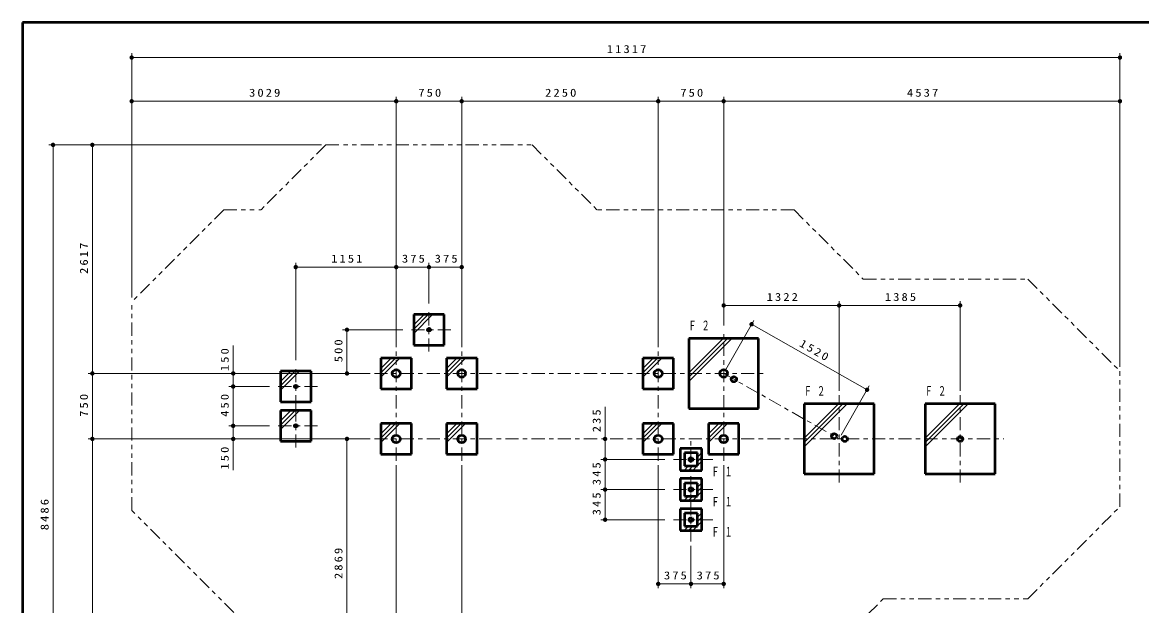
# Model space of a CAD drawing. Units: millimetres on the paper, scale 1:50. Extents: x -385 to 0, y -594 to 267.
# Drawn here: x -385 to -128.7, y -460.6 to -327 of the extents above; entities that cross this region are included whole.
import ezdxf

# ---------------------------------------------------------------- set-up
doc = ezdxf.new("R2010")
doc.units = ezdxf.units.MM
doc.linetypes.add('USER2', pattern=[6, 3, -1, 1, -1])
doc.linetypes.add('USER3', pattern=[8, 3, -1, 1, -1, 1, -1])
doc.layers.add('LY_1', color=140, linetype='Continuous', lineweight=50)
doc.styles.add('ＭＳ ゴシック', font='')
doc.styles.get('ＭＳ ゴシック').set_extended_font_data('MS Gothic')

# ---------------------------------------------------------------- blocks, each defined once
blk = doc.blocks.new('filled_dot')
at = {"color": 0, "linetype": 'Continuous', "lineweight": -2, "const_width": 1.25}
blk.add_lwpolyline([(-0.625, 0, 1), (0.625, 0, 1)], format="xyb", close=True, dxfattribs=at)

msp = doc.modelspace()

# ---------------------------------------------------------------- linework, layer by layer
at = {"layer": 'LY_1', "color": 7}
for p, q in [((0, -327), (-385, -327)), ((-385, -327), (-385, -594))]:
    msp.add_line(p, q, dxfattribs=at)
at = {"layer": 'LY_1', "color": 7, "lineweight": 13}
for p, q in [((-359.97, -390.031), (-359.97, -334.052)), ((-359.97, -335.052), (-133.639, -335.052)), ((-133.639, -405.875), (-133.639, -334.052)), ((-359.97, -390.031), (-359.97, -344.052)), ((-359.97, -345.052), (-299.385, -345.052)), ((-299.385, -401.392), (-299.385, -344.052)), ((-299.385, -345.052), (-284.385, -345.052)), ((-284.385, -401.392), (-284.385, -344.052)), ((-284.385, -345.052), (-239.385, -345.052)), ((-239.385, -401.392), (-239.385, -344.052)), ((-239.385, -345.052), (-224.385, -345.052)), ((-224.385, -396.392), (-224.385, -344.052)), ((-224.385, -345.052), (-133.639, -345.052)), ((-316.497, -355.052), (-378.97, -355.052)), ((-377.97, -524.772), (-377.97, -355.052)), ((-316.497, -355.052), (-369.97, -355.052)), ((-368.97, -407.392), (-368.97, -355.052)), ((-322.395, -404.392), (-322.395, -382.048)), ((-322.395, -383.048), (-299.385, -383.048)), ((-299.385, -383.048), (-291.885, -383.048)), ((-291.885, -391.392), (-291.885, -382.048)), ((-291.885, -383.048), (-284.385, -383.048)), ((-224.385, -391.824), (-197.944, -391.824)), ((-197.944, -411.392), (-197.944, -390.824)), ((-197.944, -391.824), (-170.244, -391.824)), ((-170.244, -411.392), (-170.244, -390.824)), ((-295.385, -396.256), (-293.021, -393.892)), ((-295.385, -397.245), (-292.031, -393.892)), ((-295.385, -398.235), (-291.041, -393.892)), ((-223.892, -406.522), (-217.504, -395.261)), ((-217.998, -396.131), (-191.556, -411.131)), ((-297.885, -397.392), (-311.668, -397.392)), ((-310.668, -407.392), (-310.668, -397.392)), ((-232.385, -407.256), (-224.521, -399.392)), ((-232.385, -408.245), (-223.531, -399.392)), ((-232.385, -409.235), (-222.541, -399.392)), ((-336.718, -410.392), (-336.718, -401.002)), ((-302.885, -406.256), (-300.521, -403.892)), ((-302.885, -407.245), (-299.531, -403.892)), ((-302.885, -408.235), (-298.541, -403.892)), ((-287.885, -406.256), (-285.521, -403.892)), ((-287.885, -407.245), (-284.531, -403.892)), ((-287.885, -408.235), (-283.541, -403.892)), ((-242.885, -406.256), (-240.521, -403.892)), ((-242.885, -407.245), (-239.531, -403.892)), ((-242.885, -408.235), (-238.541, -403.892)), ((-305.385, -407.392), (-369.97, -407.392)), ((-368.97, -422.392), (-368.97, -407.392)), ((-325.895, -409.256), (-323.531, -406.892)), ((-325.895, -410.245), (-322.541, -406.892)), ((-325.895, -411.235), (-321.551, -406.892)), ((-328.395, -410.392), (-337.718, -410.392)), ((-336.718, -419.392), (-336.718, -410.392)), ((-197.45, -421.522), (-191.063, -410.261)), ((-251.548, -427.092), (-251.548, -415.006)), ((-205.944, -422.256), (-198.08, -414.392)), ((-205.944, -423.245), (-197.09, -414.392)), ((-205.944, -424.235), (-196.1, -414.392)), ((-178.244, -422.256), (-170.38, -414.392)), ((-178.244, -423.245), (-169.39, -414.392)), ((-178.244, -424.235), (-168.4, -414.392)), ((-325.895, -418.256), (-323.531, -415.892)), ((-325.895, -419.245), (-322.541, -415.892)), ((-325.895, -420.235), (-321.551, -415.892)), ((-328.395, -419.392), (-337.718, -419.392)), ((-336.718, -429.555), (-336.718, -419.392)), ((-302.885, -421.256), (-300.521, -418.892)), ((-302.885, -422.245), (-299.531, -418.892)), ((-302.885, -423.235), (-298.541, -418.892)), ((-287.885, -421.256), (-285.521, -418.892)), ((-287.885, -422.245), (-284.531, -418.892)), ((-287.885, -423.235), (-283.541, -418.892)), ((-242.885, -421.256), (-240.521, -418.892)), ((-242.885, -422.245), (-239.531, -418.892)), ((-242.885, -423.235), (-238.541, -418.892)), ((-227.885, -421.256), (-225.521, -418.892)), ((-227.885, -422.245), (-224.531, -418.892)), ((-227.885, -423.235), (-223.541, -418.892)), ((-305.385, -422.392), (-369.97, -422.392)), ((-368.97, -524.772), (-368.97, -422.392)), ((-310.668, -479.772), (-310.668, -422.392)), ((-237.885, -427.092), (-252.548, -427.092)), ((-251.548, -433.992), (-251.548, -427.092)), ((-229.385, -425.535), (-230.385, -426.535)), ((-229.385, -426.525), (-230.385, -427.525)), ((-229.385, -427.515), (-230.385, -428.515)), ((-299.385, -428.392), (-299.385, -466.605)), ((-284.385, -428.392), (-284.385, -466.605)), ((-239.385, -428.392), (-239.385, -456.594)), ((-232.442, -428.592), (-233.442, -429.592)), ((-231.452, -428.592), (-232.452, -429.592)), ((-230.462, -428.592), (-231.462, -429.592)), ((-224.385, -428.392), (-224.385, -456.594)), ((-229.385, -432.435), (-230.385, -433.435)), ((-237.885, -433.992), (-252.548, -433.992)), ((-251.548, -440.892), (-251.548, -433.992)), ((-232.442, -435.492), (-233.442, -436.492)), ((-231.452, -435.492), (-232.452, -436.492)), ((-230.462, -435.492), (-231.462, -436.492)), ((-229.385, -433.425), (-230.385, -434.425)), ((-229.385, -434.415), (-230.385, -435.415)), ((-229.385, -439.335), (-230.385, -440.335)), ((-229.385, -440.325), (-230.385, -441.325)), ((-237.885, -440.892), (-252.548, -440.892)), ((-232.442, -442.392), (-233.442, -443.392)), ((-231.452, -442.392), (-232.452, -443.392)), ((-230.462, -442.392), (-231.462, -443.392)), ((-229.385, -441.315), (-230.385, -442.315)), ((-231.885, -446.892), (-231.885, -456.594)), ((-231.885, -455.594), (-239.385, -455.594)), ((-224.385, -455.594), (-231.885, -455.594))]:
    msp.add_line(p, q, dxfattribs=at)
at = {"layer": 'LY_1', "color": 7, "linetype": 'USER3', "lineweight": 13}
for p, q in [((-315.497, -355.052), (-330.389, -369.943)), ((-315.497, -355.052), (-268.274, -355.052)), ((-268.274, -355.052), (-253.382, -369.943)), ((-338.882, -369.943), (-359.97, -391.031)), ((-338.882, -369.943), (-330.389, -369.943)), ((-208.274, -369.943), (-253.382, -369.943)), ((-208.274, -369.943), (-192.43, -385.787)), ((-192.43, -385.787), (-154.727, -385.787)), ((-154.727, -385.787), (-133.639, -406.875)), ((-359.97, -438.752), (-359.97, -391.031)), ((-133.639, -437.908), (-133.639, -406.875)), ((-154.727, -458.997), (-133.639, -437.908)), ((-336.585, -462.137), (-359.97, -438.752)), ((-208.274, -479.442), (-187.829, -458.997)), ((-187.829, -458.997), (-154.727, -458.997))]:
    msp.add_line(p, q, dxfattribs=at)
at = {"layer": 'LY_1'}
for p, q in [((-295.385, -393.892), (-295.385, -400.892)), ((-288.385, -393.892), (-295.385, -393.892)), ((-288.385, -400.892), (-288.385, -393.892)), ((-232.385, -399.392), (-232.385, -415.392)), ((-216.385, -399.392), (-232.385, -399.392)), ((-216.385, -415.392), (-216.385, -399.392)), ((-295.385, -400.892), (-288.385, -400.892)), ((-302.885, -403.892), (-302.885, -410.892)), ((-295.885, -403.892), (-302.885, -403.892)), ((-295.885, -410.892), (-295.885, -403.892)), ((-287.885, -403.892), (-287.885, -410.892)), ((-280.885, -403.892), (-287.885, -403.892)), ((-280.885, -410.892), (-280.885, -403.892)), ((-242.885, -403.892), (-242.885, -410.892)), ((-235.885, -403.892), (-242.885, -403.892)), ((-235.885, -410.892), (-235.885, -403.892)), ((-325.895, -406.892), (-325.895, -413.892)), ((-318.895, -406.892), (-325.895, -406.892)), ((-318.895, -413.892), (-318.895, -406.892)), ((-302.885, -410.892), (-295.885, -410.892)), ((-287.885, -410.892), (-280.885, -410.892)), ((-242.885, -410.892), (-235.885, -410.892)), ((-325.895, -413.892), (-318.895, -413.892)), ((-205.944, -414.392), (-205.944, -430.392)), ((-189.944, -414.392), (-205.944, -414.392)), ((-189.944, -430.392), (-189.944, -414.392)), ((-178.244, -414.392), (-178.244, -430.392)), ((-162.244, -414.392), (-178.244, -414.392)), ((-162.244, -430.392), (-162.244, -414.392)), ((-325.895, -415.892), (-325.895, -422.892)), ((-318.895, -415.892), (-325.895, -415.892)), ((-318.895, -422.892), (-318.895, -415.892)), ((-232.385, -415.392), (-216.385, -415.392)), ((-302.885, -418.892), (-302.885, -425.892)), ((-295.885, -418.892), (-302.885, -418.892)), ((-295.885, -425.892), (-295.885, -418.892)), ((-287.885, -418.892), (-287.885, -425.892)), ((-280.885, -418.892), (-287.885, -418.892)), ((-280.885, -425.892), (-280.885, -418.892)), ((-242.885, -418.892), (-242.885, -425.892)), ((-235.885, -418.892), (-242.885, -418.892)), ((-235.885, -425.892), (-235.885, -418.892)), ((-227.885, -418.892), (-227.885, -425.892)), ((-220.885, -418.892), (-227.885, -418.892)), ((-220.885, -425.892), (-220.885, -418.892)), ((-325.895, -422.892), (-318.895, -422.892)), ((-229.385, -424.592), (-234.385, -424.592)), ((-234.385, -424.592), (-234.385, -429.592)), ((-229.385, -429.592), (-229.385, -424.592)), ((-302.885, -425.892), (-295.885, -425.892)), ((-287.885, -425.892), (-280.885, -425.892)), ((-242.885, -425.892), (-235.885, -425.892)), ((-230.385, -425.592), (-233.385, -425.592)), ((-233.385, -425.592), (-233.385, -428.592)), ((-230.385, -428.592), (-230.385, -425.592)), ((-227.885, -425.892), (-220.885, -425.892)), ((-234.385, -429.592), (-229.385, -429.592)), ((-233.385, -428.592), (-230.385, -428.592)), ((-205.944, -430.392), (-189.944, -430.392)), ((-178.244, -430.392), (-162.244, -430.392)), ((-229.385, -431.492), (-234.385, -431.492)), ((-234.385, -431.492), (-234.385, -436.492)), ((-230.385, -432.492), (-233.385, -432.492)), ((-233.385, -432.492), (-233.385, -435.492)), ((-230.385, -435.492), (-230.385, -432.492)), ((-229.385, -436.492), (-229.385, -431.492)), ((-233.385, -435.492), (-230.385, -435.492)), ((-234.385, -436.492), (-229.385, -436.492)), ((-229.385, -438.392), (-234.385, -438.392)), ((-234.385, -438.392), (-234.385, -443.392)), ((-230.385, -439.392), (-233.385, -439.392)), ((-233.385, -439.392), (-233.385, -442.392)), ((-230.385, -442.392), (-230.385, -439.392)), ((-229.385, -443.392), (-229.385, -438.392)), ((-234.385, -443.392), (-229.385, -443.392)), ((-233.385, -442.392), (-230.385, -442.392))]:
    msp.add_line(p, q, dxfattribs=at)
at = {"layer": 'LY_1', "color": 7, "linetype": 'USER2', "lineweight": 13}
for p, q in [((-291.885, -402.392), (-291.885, -392.392)), ((-286.885, -397.392), (-296.885, -397.392)), ((-224.385, -427.392), (-224.385, -397.392)), ((-299.385, -427.392), (-299.385, -402.392)), ((-284.385, -427.392), (-284.385, -402.392)), ((-239.385, -427.392), (-239.385, -402.392)), ((-322.395, -415.392), (-322.395, -405.392)), ((-304.385, -407.392), (-214.385, -407.392)), ((-224.385, -407.392), (-197.944, -422.392)), ((-317.395, -410.392), (-327.395, -410.392)), ((-197.944, -432.392), (-197.944, -412.392)), ((-170.244, -432.392), (-170.244, -412.392)), ((-322.395, -424.392), (-322.395, -414.392)), ((-317.395, -419.392), (-327.395, -419.392)), ((-304.385, -422.392), (-160.244, -422.392)), ((-231.885, -445.892), (-231.885, -422.092)), ((-226.885, -427.092), (-236.885, -427.092)), ((-226.885, -433.992), (-236.885, -433.992)), ((-226.885, -440.892), (-236.885, -440.892))]:
    msp.add_line(p, q, dxfattribs=at)
at = {"layer": 'LY_1'}
for centre, radius in [((-291.885, -397.392), 0.34), ((-299.385, -407.392), 0.891), ((-284.385, -407.392), 0.891), ((-239.385, -407.392), 0.891), ((-224.385, -407.392), 0.891), ((-322.395, -410.392), 0.34), ((-222.037, -408.724), 0.605), ((-322.395, -419.392), 0.34), ((-299.385, -422.392), 0.891), ((-284.385, -422.392), 0.891), ((-239.385, -422.392), 0.891), ((-224.385, -422.392), 0.891), ((-199.075, -421.75), 0.605), ((-196.644, -422.392), 0.605), ((-170.244, -422.392), 0.605), ((-231.885, -427.092), 0.427), ((-231.885, -433.992), 0.427), ((-231.885, -440.892), 0.427)]:
    msp.add_circle(centre, radius, dxfattribs=at)

# ---------------------------------------------------------------- block references
at = {"layer": 'LY_1', "color": 7, "lineweight": 13, "xscale": 0.4, "yscale": 0.4}
for p in [(-359.97, -335.052), (-359.97, -345.052), (-299.385, -345.052), (-284.385, -345.052), (-239.385, -345.052), (-224.385, -345.052), (-322.395, -383.048), (-299.385, -383.048), (-291.885, -383.048), (-224.385, -391.824), (-197.944, -391.824), (-239.385, -455.594), (-231.885, -455.594)]:
    msp.add_blockref('filled_dot', p, dxfattribs=at)
for p, rotation in [((-133.639, -335.052), 180), ((-299.385, -345.052), 180), ((-284.385, -345.052), 180), ((-239.385, -345.052), 180), ((-224.385, -345.052), 180), ((-133.639, -345.052), 180), ((-377.97, -355.052), 270), ((-368.97, -355.052), 270), ((-299.385, -383.048), 180), ((-291.885, -383.048), 180), ((-284.385, -383.048), 180), ((-197.944, -391.824), 180), ((-170.244, -391.824), 180), ((-310.668, -397.392), 270), ((-217.998, -396.131), 330.4), ((-368.97, -407.392), 270), ((-368.97, -407.392), 90), ((-336.718, -407.392), 270), ((-310.668, -407.392), 90), ((-336.718, -410.392), 90), ((-336.718, -410.392), 270), ((-191.556, -411.131), 150.4), ((-336.718, -419.392), 90), ((-336.718, -419.392), 270), ((-368.97, -422.392), 270), ((-368.97, -422.392), 90), ((-336.718, -422.392), 90), ((-310.668, -422.392), 270), ((-251.548, -422.392), 270), ((-251.548, -427.092), 270), ((-251.548, -427.092), 90), ((-251.548, -433.992), 270), ((-251.548, -433.992), 90), ((-251.548, -440.892), 90), ((-231.885, -455.594), 180), ((-224.385, -455.594), 180)]:
    msp.add_blockref('filled_dot', p, dxfattribs=dict(at, rotation=rotation))

# ---------------------------------------------------------------- texts
at = {"layer": 'LY_1', "color": 7, "style": 'ＭＳ ゴシック'}
for s, insert, char_height, attachment_point in [('\\T1.33;\\W1.15;11317', (-246.388, -334.052), 1.833, 8), ('\\T1.33;\\W1.15;3029', (-329.269, -344.052), 1.833, 8), ('\\T1.33;\\W1.15;750', (-291.47, -344.052), 1.833, 8), ('\\T1.33;\\W1.15;2250', (-261.476, -344.052), 1.833, 8), ('\\T1.33;\\W1.15;750', (-231.47, -344.052), 1.833, 8), ('\\T1.33;\\W1.15;4537', (-178.595, -344.052), 1.833, 8), ('\\T1.33;\\W1.15;1151', (-310.467, -382.048), 1.833, 8), ('\\T1.33;\\W1.15;375', (-295.219, -382.048), 1.833, 8), ('\\T1.33;\\W1.15;375', (-287.719, -382.048), 1.833, 8), ('\\T1.33;\\W1.15;1322', (-210.737, -390.824), 1.833, 8), ('\\T1.33;\\W1.15;1385', (-183.666, -390.824), 1.833, 8), ('\\T1.64;\\W0.6;Ｆ２', (-232.48, -396.403), 2.199, 4), ('\\T1.64;\\W0.6;Ｆ２', (-206.038, -411.403), 2.199, 4), ('\\T1.64;\\W0.6;Ｆ２', (-178.338, -411.403), 2.199, 4), ('\\T1.64;\\W0.6;Ｆ１', (-227.213, -429.865), 2.199, 4), ('\\T1.64;\\W0.6;Ｆ１', (-227.213, -436.765), 2.199, 4), ('\\T1.64;\\W0.6;Ｆ１', (-227.213, -443.665), 2.199, 4), ('\\T1.33;\\W1.15;375', (-235.219, -454.594), 1.833, 8), ('\\T1.33;\\W1.15;375', (-227.719, -454.594), 1.833, 8)]:
    msp.add_mtext(s, dxfattribs=dict(at, insert=insert, char_height=char_height, attachment_point=attachment_point))
at = {"layer": 'LY_1', "color": 7, "char_height": 1.833, "attachment_point": 8, "style": 'ＭＳ ゴシック'}
for s, insert, rotation in [('\\T1.33;\\W1.15;2617', (-369.97, -380.794), 90), ('\\T1.33;\\W1.15;500', (-311.668, -401.975), 90), ('\\T1.33;\\W1.15;1520', (-203.915, -402.97), 330.434), ('\\T1.33;\\W1.15;150', (-337.718, -404.002), 90), ('\\T1.33;\\W1.15;750', (-369.97, -414.476), 90), ('\\T1.33;\\W1.15;450', (-337.718, -414.476), 90), ('\\T1.33;\\W1.15;235', (-252.548, -418.006), 90), ('\\T1.33;\\W1.15;150', (-337.718, -426.555), 90), ('\\T1.33;\\W1.15;345', (-252.548, -430.125), 90), ('\\T1.33;\\W1.15;345', (-252.548, -437.025), 90), ('\\T1.33;\\W1.15;8486', (-378.97, -439.495), 90), ('\\T1.33;\\W1.15;2869', (-311.668, -450.665), 90)]:
    msp.add_mtext(s, dxfattribs=dict(at, insert=insert, rotation=rotation))

doc.saveas('drawing.dxf')
